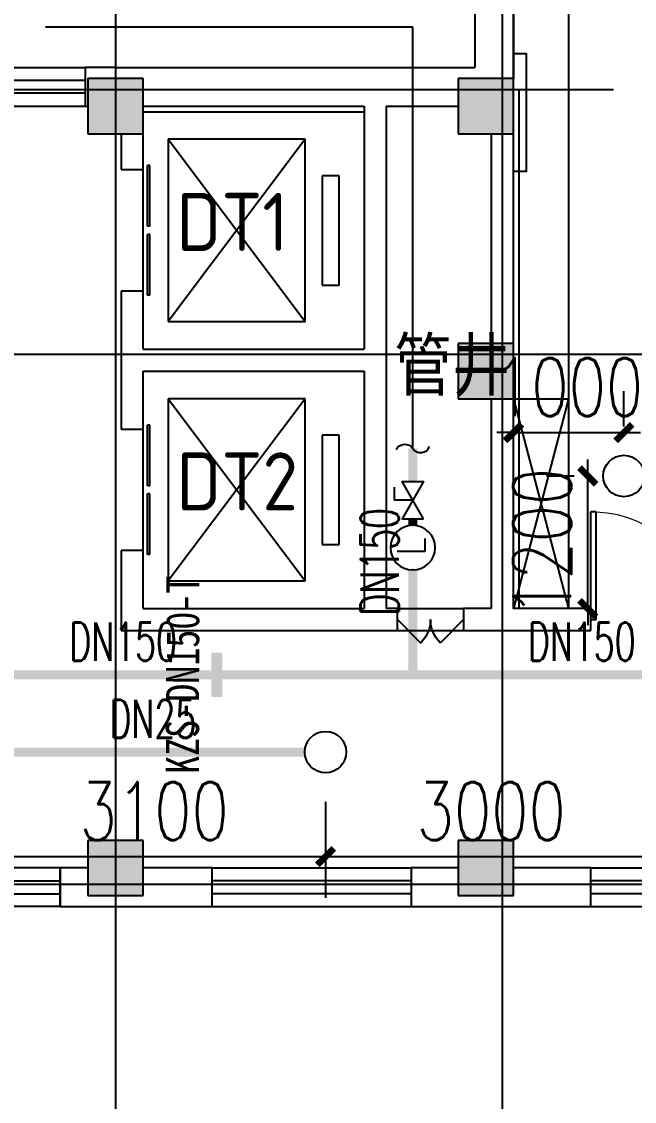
# Model space of a CAD drawing. Extents: x 0 to 2838408, y -923048 to 203859.
# Drawn here: x 2736413 to 2741957, y -343139 to -333359 of the extents above; entities that cross this region are included whole.
import ezdxf
from ezdxf.enums import TextEntityAlignment as Align

# ---------------------------------------------------------------- set-up
doc = ezdxf.new("R2010")
doc.units = 0
doc.header["$LTSCALE"] = 1000
for name, color, linetype in [('A-Fixt', 81, 'Continuous'), ('CLAYER', 7, 'Continuous'), ('COLUMN', 9, 'Continuous'), ('DIM_喷淋', 3, 'Continuous'), ('DOOR_FIRE', 4, 'Continuous'), ('DOTE', 8, 'Continuous'), ('EQUIP_喷头', 7, 'Continuous'), ('EQUIP_喷淋', 7, 'Continuous'), ('EVALVE_喷淋', 7, 'Continuous'), ('EVTR', 2, 'Continuous'), ('PIPE-喷淋', 6, 'Continuous'), ('PUB_HATCH', 8, 'Continuous'), ('PUB_TEXT', 7, 'Continuous'), ('TEXT_喷淋', 7, 'Continuous'), ('TWT_DIM', 3, 'Continuous'), ('WALL', 9, 'Continuous'), ('WINDOW', 4, 'Continuous'), ('XREF', 8, 'Continuous'), ('抗震支吊架', 2, 'Continuous'), ('配景', 3, 'Continuous')]:
    doc.layers.add(name, color=color, linetype=linetype)
doc.styles.add('_TCH_DIM_T3', font='SIMPLEX', dxfattribs={"width": 0.75, "bigfont": 'HZTXT'})
doc.styles.add('_TWT_PIPEDN', font='SIMPLEX', dxfattribs={"width": 0.8, "height": 2.3, "bigfont": 'HZTXT'})
doc.styles.add('kzcad', font='', dxfattribs={"width": 0.8})
doc.styles.get("Standard").update_dxf_attribs({"font": 'geniso.shx', "bigfont": 'hztxt.shx'})
doc.styles.get('kzcad').set_extended_font_data('SimSun')
doc.dimstyles.new('_TWT_ARCH&&150', dxfattribs={"dimtxt": 525, "dimasz": 150, "dimexe": 375, "dimexo": 450, "dimgap": 150, "dimtad": 1, "dimdec": 0, "dimzin": 0, "dimdsep": 46, "dimtxsty": '_TCH_DIM_T3', "dimblk": 'ARCHTICK', "dimcen": 0.09, "dimclrt": 7, "dimazin": 2, "dimtfac": 1, "dimtdec": 0, "dimtix": 1, "dimtmove": 2, "dimatfit": 3, "dimfxl": 1, "dimtolj": 1, "dimtzin": 0, "dimarcsym": 0})

# ---------------------------------------------------------------- blocks, each defined once
blk = doc.blocks.new('单人床')
at = {"layer": 'A-Fixt'}
for p, q in [((47773.8, 13973.4), (48673.8, 13973.4)), ((47773.8, 12073.4), (48673.8, 13973.4)), ((47773.8, 12073.4), (48673.8, 12073.4))]:
    blk.add_line(p, q, dxfattribs=at)
blk.add_lwpolyline([(47773.8, 14023.4), (48673.8, 14023.4), (48673.8, 12023.4), (47773.8, 12023.4), (47773.8, 14023.4)], dxfattribs=at)
blk = doc.blocks.new('CH_AP01')
for p, q in [((-311.4, 16.6), (-275, 0)), ((-275, 0), (275, 0)), ((275, 0), (311.4, 16.6))]:
    blk.add_line(p, q)
for centre, radius, start, end in [((-306.8, 555.3), 37.8, 100.18588, 202.83587), ((0, -578.9), 1212.6, 74.71041, 105.28959), ((0, -578.9), 1172.6, 75.02868, 104.97132), ((306.8, 555.3), 37.8, 337.16413, 79.81412), ((-1658.4, 201.9), 1359.7, 352.16586, 14.42826), ((-823.7, 250), 562.9, 335.50378, 31.09034), ((0, -1278.1), 1856.9, 80.61099, 99.38901), ((-823.7, 250), 602.9, 335.50378, 30.26909), ((0, -578.9), 1092.6, 75.87672, 104.12328), ((823.7, 250), 602.9, 149.73091, 204.49622), ((823.7, 250), 562.9, 148.90966, 204.49622), ((1658.4, 201.9), 1359.7, 165.57174, 187.83414)]:
    blk.add_arc(centre, radius, start, end)
blk = doc.blocks.new('A$C61295E98')
at = {"color": 3}
for p, q in [((544, 597.9), (0, 597.9)), ((0, 597.9), (0, 0)), ((161.4, 597.9), (161.4, 0)), ((170.4, 0.2), (170.4, 597.6)), ((602.7, 572.2), (602.7, 25.6)), ((624, 517.9), (624, 80)), ((544, 0), (0, 0))]:
    blk.add_line(p, q, dxfattribs=at)
for points in [[(81.8, 540.3), (75.3, 540.3), (75.3, 576.8), (81.8, 576.8)], [(81.8, 453.1), (75.3, 453.1), (75.3, 489.6), (81.8, 489.6)], [(81.8, 352.9), (75.3, 352.9), (75.3, 389.4), (81.8, 389.4)]]:
    blk.add_lwpolyline(points, close=True, dxfattribs=at)
for centre in [(74, 250.1), (74, 164.2), (74, 70.5)]:
    blk.add_circle(centre, 15.7, dxfattribs=at)
for centre, start, end in [((544, 517.9), 360, 90), ((544, 80), 270, 0)]:
    blk.add_arc(centre, 80, start, end, dxfattribs=at)
blk = doc.blocks.new('宿舍')
at = {"layer": 'A-Fixt'}
for p, q in [((47853.8, 13801.7), (48353.8, 15701.7)), ((48353.8, 13801.7), (47853.8, 15701.7)), ((47853.8, 13801.7), (48353.8, 13801.7))]:
    blk.add_line(p, q, dxfattribs=at)
for points in [[(47853.8, 8601.7), (48353.8, 8601.7), (48353.8, 15701.7), (47853.8, 15701.7)], [(47853.8, 10676.1), (47970.5, 10676.1), (47970.5, 11742.6), (47853.8, 11742.6)]]:
    blk.add_lwpolyline(points, close=True, dxfattribs=at)
at = {"xscale": -1, "rotation": 90}
for p in [(63677.2, 60475.5), (63677.2, 58775.5)]:
    blk.add_blockref('单人床', p, dxfattribs=at)
at = {"layer": 'A-Fixt', "xscale": -1, "rotation": 180}
for p in [(50002, 9140.5), (51117.2, 9140.5)]:
    blk.add_blockref('CH_AP01', p, dxfattribs=at)
at = {"layer": '配景', "color": 252}
blk.add_blockref('A$C61295E98', (47853.8, 7096.6), dxfattribs=at)
blk = doc.blocks.new('$WINLIB2D$00000001')
at = {"color": 0}
for points in [[(-0.5, 0.5), (-0.5, -0.5)], [(-0.5, 0.5), (0.5, 0.5)], [(0.5, -0.5), (0.5, 0.5)], [(0.5, 0.1667), (-0.5, 0.1667)], [(0.5, -0.1667), (-0.5, -0.1667)], [(-0.5, -0.5), (0.5, -0.5)]]:
    blk.add_lwpolyline(points, dxfattribs=at)
blk = doc.blocks.new('$DorLib2D$00000116')
at = {"color": 0}
for p, q in [((-0.5, 0), (-0.146, 0.354)), ((0.5, 0), (0.146, 0.354))]:
    blk.add_line(p, q, dxfattribs=at)
for centre, start, end in [((-0.5, 0), 0, 45), ((0.5, 0), 135, 180)]:
    blk.add_arc(centre, 0.5, start, end, dxfattribs=at)
blk = doc.blocks.new('$DORLIB2D$00000127')
at = {"color": 0}
for points in [[(-0.5333, 0.7949), (-0.5333, 0.6904)], [(-0.0333, 0.7949), (-0.5333, 0.7949)], [(-0.0333, 0.7949), (-0.0333, 0.6904)], [(0.5333, 0.7949), (0.0333, 0.7949)], [(0.0333, 0.7949), (0.0333, 0.6904)], [(0.5333, 0.7949), (0.5333, 0.6904)], [(-0.0333, 0.6904), (-0.5333, 0.6904)], [(0.5333, 0.6904), (0.0333, 0.6904)], [(0.5, 0.5), (-0.5, 0.5)]]:
    blk.add_lwpolyline(points, dxfattribs=at)
blk = doc.blocks.new('$DorLib2D$00000001')
for p, q in [((0.45, 0.975), (0.5, 0.975)), ((0.45, 0), (0.45, 0.975)), ((0.5, 0), (0.5, 0.975)), ((0.5, 0), (0.45, 0))]:
    blk.add_line(p, q)
at = {"lineweight": 13}
blk.add_arc((0.475, 0), 0.975, 91.46928, 180, dxfattribs=at)
blk = doc.blocks.new('2F1')
at = {"layer": 'PUB_HATCH'}
for points in [[(2400966.7, -333875.2), (2400966.7, -334375.2), (2401466.7, -334375.2), (2401466.7, -333875.2)], [(2404316.7, -333875.2), (2404316.7, -334375.2), (2404816.7, -334375.2), (2404816.7, -333875.2)], [(2404316.7, -336275.2), (2404316.7, -336775.2), (2404816.7, -336775.2), (2404816.7, -336275.2)], [(2400966.7, -340775.2), (2400966.7, -341275.2), (2401466.7, -341275.2), (2401466.7, -340775.2)], [(2404316.7, -340775.2), (2404316.7, -341275.2), (2404816.7, -341275.2), (2404816.7, -340775.2)]]:
    blk.add_hatch(color=256, dxfattribs=at).paths.add_polyline_path(points)
blk.add_line((2401466.7, -334175.2), (2403466.7, -334175.2))
at = {"layer": 'COLUMN'}
for p, q in [((2400966.7, -333875.2), (2400966.7, -334375.2)), ((2401466.7, -333875.2), (2400966.7, -333875.2)), ((2401466.7, -334375.2), (2401466.7, -333875.2)), ((2404316.7, -333875.2), (2404316.7, -334375.2)), ((2404816.7, -333875.2), (2404316.7, -333875.2)), ((2404816.7, -334375.2), (2404816.7, -333875.2)), ((2400966.7, -334375.2), (2401466.7, -334375.2)), ((2404316.7, -334375.2), (2404816.7, -334375.2)), ((2404316.7, -336275.2), (2404316.7, -336775.2)), ((2404816.7, -336275.2), (2404316.7, -336275.2)), ((2404816.7, -336775.2), (2404816.7, -336275.2)), ((2404316.7, -336775.2), (2404816.7, -336775.2)), ((2400966.7, -340775.2), (2400966.7, -341275.2)), ((2401466.7, -340775.2), (2400966.7, -340775.2)), ((2401466.7, -341275.2), (2401466.7, -340775.2)), ((2404316.7, -340775.2), (2404316.7, -341275.2)), ((2404816.7, -340775.2), (2404316.7, -340775.2)), ((2404816.7, -341275.2), (2404816.7, -340775.2)), ((2400966.7, -341275.2), (2401466.7, -341275.2)), ((2404316.7, -341275.2), (2404816.7, -341275.2))]:
    blk.add_line(p, q, dxfattribs=at)
at = {"layer": 'DOOR_FIRE'}
for p, q in [((2403766.7, -338675.2), (2404366.7, -338675.2)), ((2403766.7, -338875.2), (2404366.7, -338875.2))]:
    blk.add_line(p, q, dxfattribs=at)
at = {"layer": 'DOTE'}
for p, q in [((2401216.7, -327575.2), (2401216.7, -410775.2)), ((2404716.7, -327575.2), (2404716.7, -410775.2)), ((2392758.5, -333975.2), (2405723.1, -333975.2)), ((2453916.7, -336375.2), (2343216.7, -336375.2)), ((2453916.7, -341175.2), (2343216.7, -341175.2))]:
    blk.add_line(p, q, dxfattribs=at)
at = {"layer": 'EVTR'}
for p, q in [((2402931.7, -334425.2), (2401691.7, -334425.2)), ((2401691.7, -334425.2), (2401691.7, -336075.2)), ((2402931.7, -334425.2), (2401691.7, -336075.2)), ((2401691.7, -334425.2), (2402931.7, -336075.2)), ((2402931.7, -336075.2), (2402931.7, -334425.2)), ((2403241.7, -334755.2), (2403086.7, -334755.2)), ((2403086.7, -334755.2), (2403086.7, -335745.2)), ((2403241.7, -335745.2), (2403241.7, -334755.2)), ((2403086.7, -335745.2), (2403241.7, -335745.2)), ((2401691.7, -336075.2), (2402931.7, -336075.2)), ((2402931.7, -336775.2), (2401691.7, -336775.2)), ((2401691.7, -336775.2), (2401691.7, -338425.2)), ((2402931.7, -336775.2), (2401691.7, -338425.2)), ((2401691.7, -336775.2), (2402931.7, -338425.2)), ((2402931.7, -338425.2), (2402931.7, -336775.2)), ((2403241.7, -337105.2), (2403086.7, -337105.2)), ((2403086.7, -337105.2), (2403086.7, -338095.2)), ((2403241.7, -338095.2), (2403241.7, -337105.2)), ((2403086.7, -338095.2), (2403241.7, -338095.2)), ((2401691.7, -338425.2), (2402931.7, -338425.2))]:
    blk.add_line(p, q, dxfattribs=at)
at = {"layer": 'WALL'}
for p, q in [((2404466.7, -331325.2), (2404466.7, -333775.2)), ((2404816.7, -331575.2), (2404816.7, -333875.2)), ((2401216.7, -333775.2), (2400941.7, -333775.2)), ((2400941.7, -333775.2), (2400941.7, -334125.2)), ((2401216.7, -333775.2), (2403566.7, -333775.2)), ((2403566.7, -333775.2), (2404466.7, -333775.2)), ((2404866.7, -333975.2), (2404866.7, -336525.2)), ((2400941.7, -334125.2), (2400966.7, -334125.2)), ((2401466.7, -334125.2), (2403466.7, -334125.2)), ((2403466.7, -334125.2), (2403466.7, -336325.2)), ((2403666.7, -334125.2), (2404316.7, -334125.2)), ((2403666.7, -334125.2), (2403666.7, -336425.2)), ((2401266.7, -334375.2), (2401266.7, -334700.2)), ((2401466.7, -334700.2), (2401466.7, -334375.2)), ((2404616.7, -334375.2), (2404616.7, -336275.2)), ((2401266.7, -334700.2), (2401466.7, -334700.2)), ((2401466.7, -335800.2), (2401266.7, -335800.2)), ((2401266.7, -335800.2), (2401266.7, -336425.2)), ((2401466.7, -336325.2), (2401466.7, -335800.2)), ((2401466.7, -336325.2), (2403466.7, -336325.2)), ((2401266.7, -336425.2), (2401266.7, -337050.2)), ((2403666.7, -336425.2), (2403666.7, -338675.2)), ((2401466.7, -337050.2), (2401466.7, -336525.2)), ((2401466.7, -336525.2), (2403466.7, -336525.2)), ((2403466.7, -336525.2), (2403466.7, -338675.2)), ((2404866.7, -336525.2), (2404866.7, -338675.2)), ((2404616.7, -336775.2), (2404616.7, -338675.2)), ((2401266.7, -337050.2), (2401466.7, -337050.2)), ((2401466.7, -338150.2), (2401266.7, -338150.2)), ((2401266.7, -338150.2), (2401266.7, -338875.2)), ((2401466.7, -338675.2), (2401466.7, -338150.2)), ((2401466.7, -338675.2), (2403466.7, -338675.2)), ((2403766.7, -338675.2), (2403666.7, -338675.2)), ((2403766.7, -338875.2), (2403766.7, -338675.2)), ((2404616.7, -338675.2), (2404366.7, -338675.2)), ((2404366.7, -338675.2), (2404366.7, -338875.2)), ((2405516.7, -338675.2), (2404866.7, -338675.2)), ((2405516.7, -338875.2), (2405516.7, -338675.2)), ((2401266.7, -338875.2), (2403566.7, -338875.2)), ((2403566.7, -338875.2), (2403766.7, -338875.2)), ((2404366.7, -338875.2), (2404716.7, -338875.2)), ((2404716.7, -338875.2), (2405516.7, -338875.2)), ((2400966.7, -341025.2), (2400716.7, -341025.2)), ((2400716.7, -341025.2), (2400716.7, -341375.2)), ((2402091.7, -341025.2), (2401466.7, -341025.2)), ((2402091.7, -341375.2), (2402091.7, -341025.2)), ((2404316.7, -341025.2), (2403891.7, -341025.2)), ((2403891.7, -341025.2), (2403891.7, -341375.2)), ((2405516.7, -341025.2), (2404816.7, -341025.2)), ((2405516.7, -341375.2), (2405516.7, -341025.2)), ((2400716.7, -341375.2), (2401216.7, -341375.2)), ((2401216.7, -341375.2), (2402091.7, -341375.2)), ((2403891.7, -341375.2), (2404566.7, -341375.2)), ((2404566.7, -341375.2), (2405516.7, -341375.2))]:
    blk.add_line(p, q, dxfattribs=at)
at = {"xscale": -1, "rotation": 180}
blk.add_blockref('宿舍', (2356962.9, -322973.6), dxfattribs=at)
at = {"layer": 'DOOR_FIRE', "xscale": 600, "yscale": -600, "zscale": 200}
blk.add_blockref('$DorLib2D$00000116', (2404066.7, -338775.2), dxfattribs=at)
at = {"layer": 'WINDOW'}
for name, p, xscale, yscale, zscale in [('$WINLIB2D$00000001', (2397454.2, -333950.2), 6975, -350, 6975), ('$DorLib2D$00000001', (2406016.7, -338775.2), -1000, 1000, -1000), ('$WINLIB2D$00000001', (2399516.7, -341200.2), -2400, -350, -2400), ('$WINLIB2D$00000001', (2402991.7, -341200.2), 1800, -350, 1800), ('$WINLIB2D$00000001', (2406716.7, -341200.2), 2400, -350, 2400)]:
    blk.add_blockref(name, p, dxfattribs=dict(at, xscale=xscale, yscale=yscale, zscale=zscale))
at = {"layer": 'WINDOW', "xscale": 1100, "yscale": 200, "zscale": 1100, "rotation": 270}
for p in [(2401366.7, -335250.2), (2401366.7, -337600.2)]:
    blk.add_blockref('$DORLIB2D$00000127', p, dxfattribs=at)
at = {"layer": 'CLAYER'}
blk.add_text('管井', height=525, dxfattribs=at).set_placement((2403736.7, -336747.2))
at = {"layer": 'PUB_TEXT'}
for s, p in [('DT1', (2401767.8, -335436.3)), ('DT2', (2401767.8, -337786.3))]:
    blk.add_text(s, height=525, dxfattribs=at).set_placement(p)
blk = doc.blocks.new('_ArchTick')
at = {"color": 0, "linetype": 'ByBlock', "const_width": 0.4}
blk.add_lwpolyline([(-0.5, -0.5), (0.5, 0.5)], dxfattribs=at)
blk = doc.blocks.new('*D1855')
at = {"layer": 'Defpoints', "color": 0, "linetype": 'ByBlock', "transparency": 16777216}
for p in [(2741862.5, -337081.9), (2740862.5, -337475.2), (2741862.5, -337475.2)]:
    blk.add_point(p, dxfattribs=at)
at = {"layer": 'TWT_DIM', "color": 0, "linetype": 'ByBlock', "lineweight": -2, "transparency": 16777216}
for p, q in [((2740862.5, -337025.2), (2740862.5, -336706.9)), ((2741862.5, -337025.2), (2741862.5, -336706.9)), ((2740862.5, -337081.9), (2740712.5, -337081.9)), ((2740862.5, -337081.9), (2741862.5, -337081.9)), ((2741862.5, -337081.9), (2742012.5, -337081.9))]:
    blk.add_line(p, q, dxfattribs=at)
at = {"layer": 'TWT_DIM', "color": 0, "linetype": 'ByBlock', "lineweight": -2, "transparency": 16777216, "xscale": 150, "yscale": 150, "zscale": 150}
blk.add_blockref('_ArchTick', (2740862.5, -337081.9), dxfattribs=at)
at = {"layer": 'TWT_DIM', "color": 0, "linetype": 'ByBlock', "lineweight": -2, "transparency": 16777216, "xscale": 150, "yscale": 150, "zscale": 150, "rotation": 180}
blk.add_blockref('_ArchTick', (2741862.5, -337081.9), dxfattribs=at)
at = {"layer": 'TWT_DIM', "color": 7, "linetype": 'ByBlock', "transparency": 16777216, "insert": (2741362.5, -336669.4), "char_height": 525, "attachment_point": 5, "style": '_TCH_DIM_T3'}
blk.add_mtext('\\A1;1000', dxfattribs=at)
blk = doc.blocks.new('*D1857')
at = {"layer": 'Defpoints', "color": 0, "linetype": 'ByBlock', "transparency": 16777216}
for p in [(2741536.2, -337475.2), (2741862.5, -337475.2), (2741862.5, -338675.2)]:
    blk.add_point(p, dxfattribs=at)
at = {"layer": 'TWT_DIM', "color": 0, "linetype": 'ByBlock', "lineweight": -2, "transparency": 16777216}
for p, q in [((2741536.2, -337475.2), (2741536.2, -337325.2)), ((2741412.5, -337475.2), (2741161.2, -337475.2)), ((2741536.2, -338675.2), (2741536.2, -337475.2)), ((2741412.5, -338675.2), (2741161.2, -338675.2)), ((2741536.2, -338675.2), (2741536.2, -338825.2))]:
    blk.add_line(p, q, dxfattribs=at)
at = {"layer": 'TWT_DIM', "color": 0, "linetype": 'ByBlock', "lineweight": -2, "transparency": 16777216, "xscale": 150, "yscale": 150, "zscale": 150}
for p, rotation in [((2741536.2, -337475.2), 270), ((2741536.2, -338675.2), 90)]:
    blk.add_blockref('_ArchTick', p, dxfattribs=dict(at, rotation=rotation))
at = {"layer": 'TWT_DIM', "color": 7, "linetype": 'ByBlock', "transparency": 16777216, "insert": (2741123.7, -338075.2), "char_height": 525, "attachment_point": 5, "rotation": 90, "style": '_TCH_DIM_T3'}
blk.add_mtext('\\A1;1200', dxfattribs=at)
blk = doc.blocks.new('*D2020')
at = {"layer": 'Defpoints', "color": 0, "linetype": 'ByBlock', "transparency": 16777216}
for p in [(2739162.5, -339975.2), (2742162.5, -339975.2), (2742162.5, -340921.8)]:
    blk.add_point(p, dxfattribs=at)
at = {"layer": 'DIM_喷淋', "color": 0, "linetype": 'ByBlock', "lineweight": -2, "transparency": 16777216}
for p, q in [((2739162.5, -340425.2), (2739162.5, -341296.8)), ((2742162.5, -340425.2), (2742162.5, -341296.8)), ((2739162.5, -340921.8), (2742162.5, -340921.8))]:
    blk.add_line(p, q, dxfattribs=at)
at = {"layer": 'DIM_喷淋', "color": 0, "linetype": 'ByBlock', "lineweight": -2, "transparency": 16777216, "xscale": 150, "yscale": 150, "zscale": 150, "rotation": 180}
blk.add_blockref('_ArchTick', (2739162.5, -340921.8), dxfattribs=at)
at = {"layer": 'DIM_喷淋', "color": 0, "linetype": 'ByBlock', "lineweight": -2, "transparency": 16777216, "xscale": 150, "yscale": 150, "zscale": 150}
blk.add_blockref('_ArchTick', (2742162.5, -340921.8), dxfattribs=at)
at = {"layer": 'DIM_喷淋', "color": 7, "linetype": 'ByBlock', "transparency": 16777216, "insert": (2740662.5, -340509.3), "char_height": 525, "attachment_point": 5, "style": '_TCH_DIM_T3'}
blk.add_mtext('\\A1;3000', dxfattribs=at)
blk = doc.blocks.new('*D2021')
at = {"layer": 'Defpoints', "color": 0, "linetype": 'ByBlock', "transparency": 16777216}
for p in [(2736062.5, -339975.2), (2739162.5, -339975.2), (2739162.5, -340921.8)]:
    blk.add_point(p, dxfattribs=at)
at = {"layer": 'DIM_喷淋', "color": 0, "linetype": 'ByBlock', "lineweight": -2, "transparency": 16777216}
for p, q in [((2736062.5, -340425.2), (2736062.5, -341296.8)), ((2739162.5, -340425.2), (2739162.5, -341296.8)), ((2736062.5, -340921.8), (2739162.5, -340921.8))]:
    blk.add_line(p, q, dxfattribs=at)
at = {"layer": 'DIM_喷淋', "color": 0, "linetype": 'ByBlock', "lineweight": -2, "transparency": 16777216, "xscale": 150, "yscale": 150, "zscale": 150, "rotation": 180}
blk.add_blockref('_ArchTick', (2736062.5, -340921.8), dxfattribs=at)
at = {"layer": 'DIM_喷淋', "color": 0, "linetype": 'ByBlock', "lineweight": -2, "transparency": 16777216, "xscale": 150, "yscale": 150, "zscale": 150}
blk.add_blockref('_ArchTick', (2739162.5, -340921.8), dxfattribs=at)
at = {"layer": 'DIM_喷淋', "color": 7, "linetype": 'ByBlock', "transparency": 16777216, "insert": (2737612.5, -340509.3), "char_height": 525, "attachment_point": 5, "style": '_TCH_DIM_T3'}
blk.add_mtext('\\A1;3100', dxfattribs=at)
blk = doc.blocks.new('$TwtSys$00000125')
blk.add_circle((0, 0, 0), 1)
blk = doc.blocks.new('$EVALVE$00000030')
for p in [(0, 0), (87, 124.3)]:
    blk.add_line(p, (0, 124.3))
blk.add_lwpolyline([(-125.2, -72.3), (125.2, 72.3), (125.2, -72.3), (-125.2, 72.3)], close=True)
for p in [(-125.2, 0), (125.2, 0)]:
    blk.add_point(p)
blk = doc.blocks.new('$EVALVE$00000027')
at = {"color": 7}
for p, q in [((-23.4, 104.4), (-23.4, -83.4)), ((-23.4, -83.4), (61.1, -83.4))]:
    blk.add_line(p, q, dxfattribs=at)
blk.add_lwpolyline([(-150, 0, 1), (150, 0, 1), (-150, 0, 0.808179)], format="xyb")
for p in [(-150, 0), (150, 0)]:
    blk.add_point(p)
blk = doc.blocks.new('$TwtSys$00000132')
at = {"elevation": 0}
blk.add_lwpolyline([(6.9, -100.6, -0.575183), (0.2, 0, 0.604745), (-10.9, 100.6, 16.924828)], format="xyb", dxfattribs=at)

msp = doc.modelspace()

# ---------------------------------------------------------------- linework, layer by layer
at = {"layer": 'DIM_喷淋'}
for p, q in [((2739952.1, -333411.3), (2736630, -333411.3)), ((2739952.5, -337225.2), (2739952.1, -333411.3))]:
    msp.add_line(p, q, dxfattribs=at)
at = {"layer": 'PIPE-喷淋', "linetype": 'ByBlock', "ltscale": 1.5, "const_width": 82.5}
for points in [[(2739952.5, -337225.2), (2739952.5, -337525.6)], [(2739952.5, -337863.6), (2739952.5, -337921.1)], [(2739952.5, -338326.1), (2739952.5, -339275.2)], [(2734712.5, -339275.2), (2739952.5, -339275.2)], [(2739952.5, -339275.2), (2743012.5, -339275.2)], [(2738975, -339975.2), (2736250, -339975.2)]]:
    msp.add_lwpolyline(points, dxfattribs=at)
at = {"layer": '抗震支吊架', "color": 4, "const_width": 100}
msp.add_lwpolyline([(2738179.2, -339475.2), (2738179.2, -339075.2)], dxfattribs=at)

# ---------------------------------------------------------------- block references
at = {"layer": 'EQUIP_喷头', "linetype": 'ByBlock', "xscale": 187.5, "yscale": 187.5, "zscale": 187.5}
for p in [(2741862.5, -337475.2), (2739162.5, -339975.2)]:
    msp.add_blockref('$TwtSys$00000125', p, dxfattribs=at)
at = {"layer": 'EQUIP_喷淋', "linetype": 'ByBlock', "xscale": 1.5, "yscale": 1.5, "zscale": 1.5, "rotation": 270}
msp.add_blockref('$TwtSys$00000132', (2739952.5, -337225.2), dxfattribs=at)
at = {"layer": 'EVALVE_喷淋', "linetype": 'ByBlock', "xscale": -1.35, "yscale": -1.35, "zscale": 1.35, "rotation": 270}
for name, p in [('$EVALVE$00000030', (2739952.5, -337694.6)), ('$EVALVE$00000027', (2739952.5, -338123.6))]:
    msp.add_blockref(name, p, dxfattribs=at)
at = {"layer": 'XREF'}
msp.add_blockref('2F1', (336045.8, 0), dxfattribs=at)

# ---------------------------------------------------------------- texts
at = {"layer": 'TEXT_喷淋', "linetype": 'ByBlock', "style": '_TWT_PIPEDN', "width": 0.64}
msp.add_text('DN150', height=345, rotation=90, dxfattribs=at).set_placement((2739825, -338739.1))
for p in [(2736843.6, -339147.7), (2740993.6, -339147.7)]:
    msp.add_text('DN150', height=345, dxfattribs=at).set_placement(p)
at = {"layer": 'TEXT_喷淋', "color": 251, "linetype": 'ByBlock', "style": '_TWT_PIPEDN', "width": 0.64}
msp.add_text('DN25', height=345, rotation=359.99998, dxfattribs=at).set_placement((2737207.7, -339847.7))
at = {"layer": '抗震支吊架', "color": 4, "style": 'kzcad', "width": 0.8}
msp.add_text('KZS-DN150-T', height=300, rotation=89.88539, dxfattribs=at).set_placement((2738019.2, -339275.2), align=Align.CENTER)

# ---------------------------------------------------------------- dimensions: what is measured, and where the dimension line sits
at = {"layer": 'DIM_喷淋', "linetype": 'ByBlock'}
for p1, p2, picture, middle in [((2736062.5, -339975.2), (2739162.5, -339975.2), '*D2021', (2737612.5, -340509.3)), ((2739162.5, -339975.2), (2742162.5, -339975.2), '*D2020', (2740662.5, -340509.3))]:
    dim = msp.add_aligned_dim(p1=p1, p2=p2, distance=-946.6, dimstyle='_TWT_ARCH&&150', dxfattribs=at)
    dim.commit()
    dim.dimension.update_dxf_attribs({"geometry": picture, "text_midpoint": middle})
at = {"layer": 'TWT_DIM', "linetype": 'ByBlock'}
for p1, distance, picture, middle in [((2740862.5, -337475.2), 393.4, '*D1855', (2741362.5, -336669.4)), ((2741862.5, -338675.2), 326.4, '*D1857', (2741123.7, -338075.2))]:
    dim = msp.add_aligned_dim(p1=p1, p2=(2741862.5, -337475.2), distance=distance, dimstyle='_TWT_ARCH&&150', dxfattribs=at)
    dim.commit()
    dim.dimension.update_dxf_attribs({"geometry": picture, "text_midpoint": middle})

doc.saveas('drawing.dxf')
